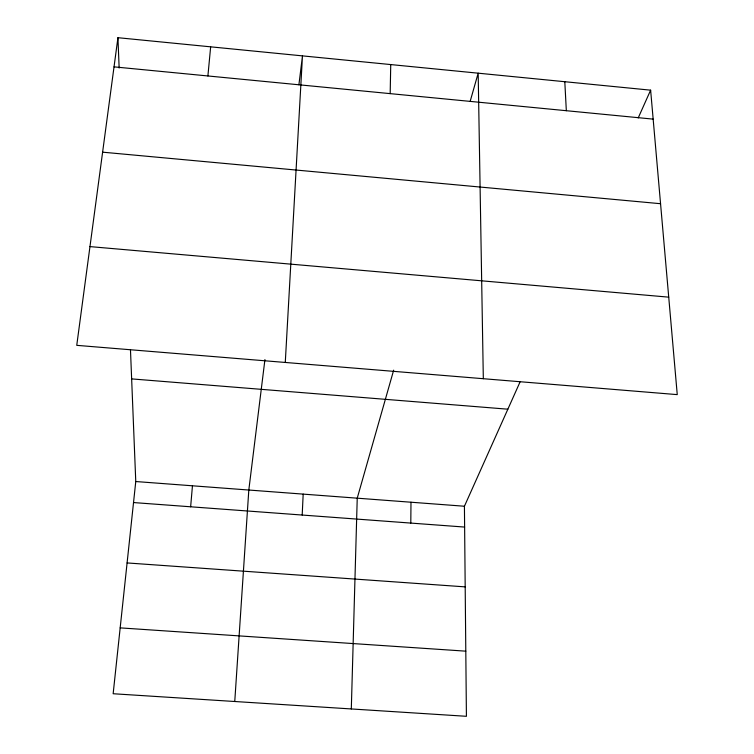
<?xml version="1.0" encoding="UTF-8"?>
<svg xmlns="http://www.w3.org/2000/svg" width="754" height="754" viewBox="0 0 754 754"><rect width="100%" height="100%" fill="white"/><g stroke="black" fill="none" stroke-linecap="round" stroke-linejoin="round"><path stroke-width="1.13" d="M410.798 523.087L410.987 502.221M390.176 93.628L390.742 64.571M351.307 708.949L357.236 498.177L393.673 370.157M302.194 515.048L303.183 494.115M285.276 362.457L302.477 55.871L298.904 84.778M234.758 701.503L248.811 490.034L264.937 359.573M190.639 506.792L192.458 485.793M207.897 75.956L210.658 46.833M130.47 349.696L135.767 481.533L113.157 693.737L466.415 716.3L464.426 506.236L520.203 381.609M117.935 37.7L76.748 345.341L677.252 394.625L650.627 90.169L117.935 37.7L119.151 68.049M470.157 101.394L478.177 73.185L483.323 378.706M638.214 117.916L650.627 90.169M120.169 627.875L465.802 651.164M127.096 562.936L465.19 586.876M133.524 502.56L464.624 527.065M135.767 481.533L464.426 506.236M131.639 378.894L507.857 409.196M89.971 246.605L668.723 297.151M102.61 152.167L660.561 203.712M114.033 66.861L653.162 119.123M564.803 81.715L566.329 110.706"/></g></svg>
